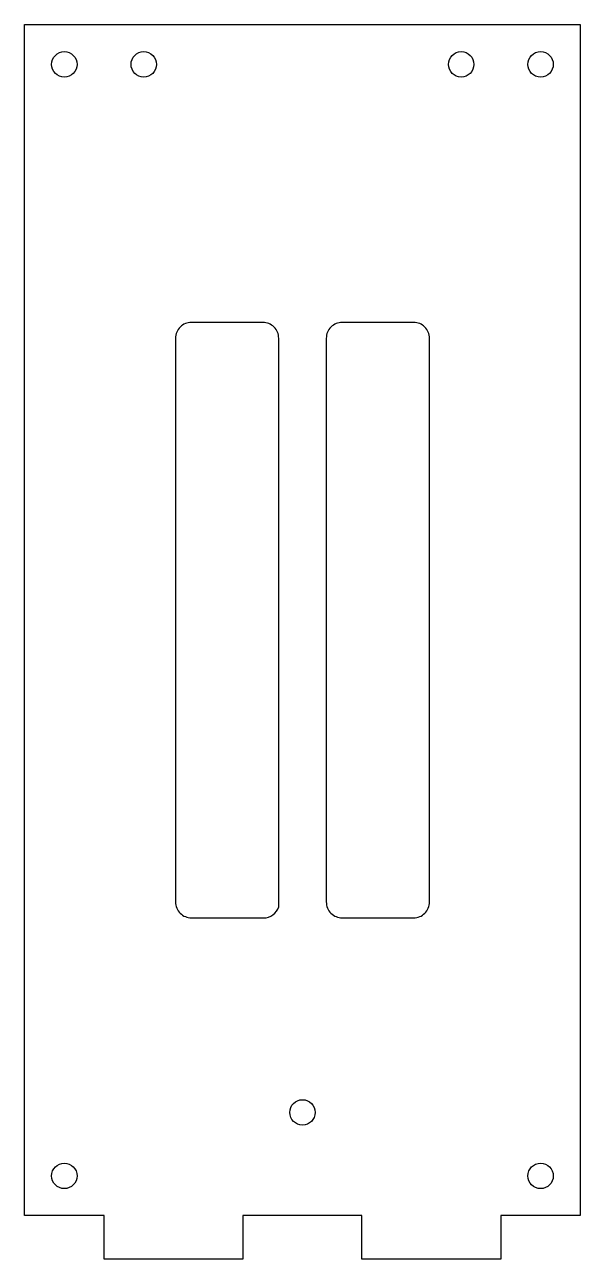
# Model space of a CAD drawing. Header units: millimetres. Extents: x -73 to -3, y -66 to 89.
import ezdxf

# ---------------------------------------------------------------- set-up
doc = ezdxf.new("R2010")
doc.units = ezdxf.units.MM
doc.layers.get('0').update_dxf_attribs({"linetype": 'CONTINUOUS'})

msp = doc.modelspace()

# ---------------------------------------------------------------- linework, layer by layer
msp.add_lwpolyline([(-2.93, 89.47), (-2.93, -60.53), (-12.93, -60.53), (-12.93, -66.03), (-30.43, -66.03), (-30.43, -60.53), (-45.43, -60.53), (-45.43, -66.03), (-62.93, -66.03), (-62.93, -60.53), (-72.93, -60.53), (-72.93, 89.47)], close=True)
for points in [[(-40.92, -21.62), (-40.92, -21.62), (-40.92, -20.62), (-40.92, 49.97, 0.414214), (-42.92, 51.97), (-51.92, 51.97, 0.414214), (-53.92, 49.97), (-53.92, -21.03, 0.414214), (-51.92, -23.03), (-42.84, -23.03, 0.329591)], [(-34.93, -20.62), (-34.93, -20.62), (-34.93, -21.03, 0.414214), (-32.93, -23.03), (-23.93, -23.03, 0.414214), (-21.93, -21.03), (-21.93, 49.97, 0.414214), (-23.93, 51.97), (-32.93, 51.97, 0.414214), (-34.93, 49.97)]]:
    msp.add_lwpolyline(points, format="xyb", close=True)
for centre in [(-67.93, 84.47), (-57.93, 84.47), (-17.93, 84.47), (-7.93, 84.47), (-37.93, -47.53), (-67.93, -55.53), (-7.93, -55.53)]:
    msp.add_circle(centre, 1.6)

doc.saveas('drawing.dxf')
